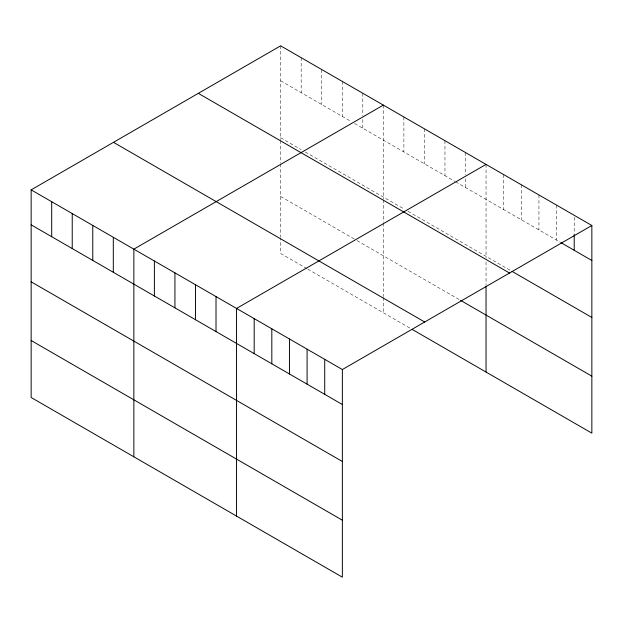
<?xml version="1.0" encoding="UTF-8"?>
<svg xmlns="http://www.w3.org/2000/svg" width="623" height="623" viewBox="0 0 623 623"><rect width="100%" height="100%" fill="white"/><g stroke="black" fill="none" stroke-linecap="round" stroke-linejoin="round"><path stroke-width="0.47" stroke-dasharray="3.12 2.34" d="M280.638 45.822L280.638 139.645M280.638 80.803L351.294 121.594M354.58 123.494L454.821 181.363M455.639 181.838L559.937 242.051M280.638 137.776L301.182 149.637M305.286 152.012L403.875 208.931M407.987 211.306L511.234 270.912M280.638 196.486L356.224 240.128M357.049 240.603L459.751 299.889M306.929 268.645L280.638 253.468L280.638 238.266M307.754 269.12L410.448 328.407M574.211 217.256L574.211 234.746M556.58 205.131L556.58 240.112M538.942 194.952L538.942 229.934M521.311 184.766L521.311 219.748M503.672 174.588L503.672 209.569M486.041 164.402L486.041 258.226M486.041 261.956L486.041 285.256M465.498 152.549L465.498 174.899M465.498 178.785L465.498 187.531M444.962 140.689L444.962 175.67M424.419 128.829L424.419 163.81M403.875 116.968L403.875 151.95M383.34 105.108L383.34 198.939M383.34 199.866L383.34 222.232M383.34 223.166L383.34 296.61M383.34 297.56L383.34 312.754M362.796 93.255L362.796 115.605M362.796 119.491L362.796 128.237M342.261 81.395L342.261 116.376M321.717 69.535L321.717 104.516M301.182 57.674L301.182 92.663M280.638 140.572L280.638 162.938M280.638 163.872L280.638 237.324"/><path stroke-width="0.93" d="M31.15 189.859L342.362 369.532L342.362 577.178L31.15 397.505L31.15 189.859L280.638 45.822L591.85 225.495L591.85 433.141L412.091 329.357M383.34 105.108L133.852 249.153L133.852 456.799M486.041 164.402L236.545 308.447L236.545 516.093M342.362 369.532L591.85 225.495M560.778 242.542L591.85 260.476M512.075 271.394L591.85 317.457M198.309 93.349L509.521 273.03M460.568 300.364L591.85 376.16M113.479 142.324L424.691 322.005M31.15 224.841L342.362 404.522M31.15 281.822L342.362 461.495M31.15 340.524L342.362 520.205M574.211 234.746L574.211 250.298M486.041 286.183L486.041 372.048M324.723 359.354L324.723 394.336M307.092 349.176L307.092 384.157M289.454 338.99L289.454 373.971M271.823 328.812L271.823 363.793M254.184 318.626L254.184 353.607M216.01 296.587L216.01 331.568M195.466 284.727L195.466 319.708M174.931 272.874L174.931 307.855M154.387 261.014L154.387 295.995M113.308 237.293L113.308 272.274M92.772 225.433L92.772 260.422M72.229 213.58L72.229 248.561M51.693 201.72L51.693 236.701"/></g></svg>
